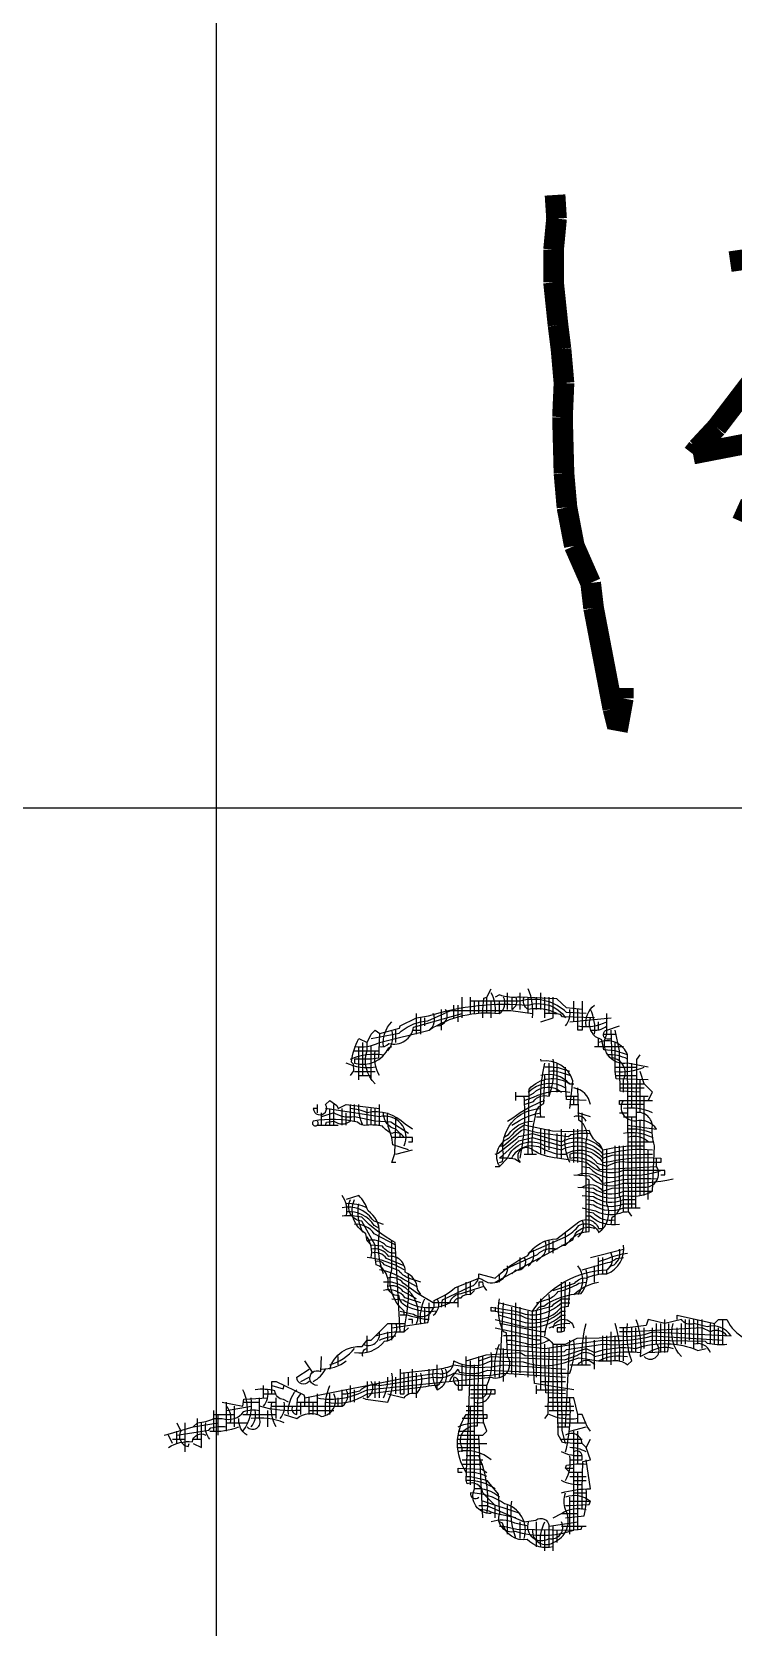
# Model space of a CAD drawing. Extents: x 180850 to 1400258, y 48356 to 327067.
# Drawn here: x 911457 to 912665, y 147074 to 149824 of the extents above; entities that cross this region are included whole.
import ezdxf

# ---------------------------------------------------------------- set-up
doc = ezdxf.new("R2010")
doc.units = 0
doc.header["$LTSCALE"] = 1000
doc.layers.add('PUB_TITLE', color=4, linetype='Continuous')
doc.layers.add('填充', color=251, linetype='Continuous')

# ---------------------------------------------------------------- blocks, each defined once
blk = doc.blocks.new('fasdfdf')
at = {"color": 2, "lineweight": 25, "const_width": 25}
for points in [[(2540898.9, 1891182.5), (2540889.9, 1891153.9)], [(2540889.9, 1891153.9), (2540886.3, 1891118)], [(2540599.5, 1891135.9), (2540601.3, 1891107.3)], [(2540886.3, 1891118), (2540881, 1891080.4)], [(2541406.3, 1891107.5), (2541450.8, 1891117.4)], [(2541450.8, 1891117.4), (2541475.9, 1891114.4)], [(2540601.3, 1891107.3), (2540597.7, 1891069.7)], [(2541001.1, 1891087.6), (2541062, 1891096.5)], [(2541072.8, 1891105.5), (2541062, 1891089.4)], [(2541062, 1891096.5), (2541072.8, 1891105.5)], [(2541374.4, 1891088.2), (2541406.3, 1891107.5)], [(2541475.9, 1891114.4), (2541490.7, 1891110.2)], [(2540861.3, 1891062.5), (2540938.3, 1891078.6)], [(2540881, 1891080.4), (2540881, 1891041)], [(2540938.3, 1891078.6), (2541001.1, 1891087.6)], [(2541062, 1891089.4), (2541006.5, 1891058.9)], [(2540597.7, 1891069.7), (2540597.7, 1891030.2)], [(2540811.1, 1891055.3), (2540861.3, 1891062.5)], [(2541006.5, 1891058.9), (2540967, 1891041)], [(2540881, 1891041), (2540891.7, 1890994.4)], [(2540967, 1891041), (2540945.5, 1891021.3)], [(2541345.6, 1891055.3), (2541354.8, 1891049.9)], [(2540597.7, 1891030.2), (2540603.1, 1890978.3)], [(2540945.5, 1891021.3), (2540925.8, 1890994.4)], [(2541491.2, 1891020.1), (2541478, 1891007)], [(2541478, 1891007), (2541470.1, 1890988.6)], [(2540925.8, 1890994.4), (2540884.6, 1890955)], [(2540891.7, 1890994.4), (2540911.4, 1890955)], [(2541470.1, 1890988.6), (2541467.5, 1890945.6)], [(2540603.1, 1890978.3), (2540606.7, 1890949.6)], [(2540606.7, 1890949.6), (2540610.3, 1890908.4)], [(2540884.6, 1890955), (2540846.9, 1890922.8)], [(2540911.4, 1890955), (2540927.6, 1890937.1)], [(2540927.6, 1890937.1), (2540963.4, 1890947.8)], [(2541103.2, 1890943.3), (2541120.7, 1890874.9)], [(2541467.5, 1890945.6), (2541464, 1890886)], [(2540846.9, 1890922.8), (2540794.9, 1890854.7)], [(2541384, 1890919.6), (2541457.7, 1890939.8)], [(2541457.7, 1890939.8), (2541530.5, 1890939.8)], [(2541530.5, 1890939.8), (2541611.2, 1890939.8)], [(2541611.2, 1890939.8), (2541670, 1890926.6)], [(2541670, 1890926.6), (2541703.4, 1890908.2)], [(2540610.3, 1890908.4), (2540608.5, 1890867.2)], [(2541299.7, 1890902), (2541384, 1890919.6)], [(2541703.4, 1890908.2), (2541732.3, 1890872.2)], [(2541217.2, 1890871.4), (2541299.7, 1890902)], [(2541464, 1890886), (2541478.9, 1890829.9)], [(2540608.5, 1890867.2), (2540610.3, 1890799.2)], [(2540904.3, 1890849.3), (2540934.8, 1890869)], [(2540934.8, 1890869), (2540963.4, 1890881.6)], [(2541120.7, 1890874.9), (2541140.9, 1890803)], [(2541544.7, 1890863.2), (2541564, 1890870.2)], [(2541564, 1890870.2), (2541574.6, 1890871.1)], [(2541574.6, 1890871.1), (2541577.2, 1890843)], [(2541732.3, 1890872.2), (2541717.6, 1890788.7)], [(2540766.2, 1890822.5), (2540904.3, 1890849.3)], [(2540794.9, 1890854.7), (2540771.6, 1890829.6)], [(2541494.7, 1890828.1), (2541519.3, 1890846.5)], [(2541519.3, 1890846.5), (2541544.7, 1890863.2)], [(2540771.6, 1890829.6), (2540766.2, 1890822.5)], [(2541348.2, 1890843), (2541344.7, 1890811.5)], [(2541440.3, 1890795.7), (2541494.7, 1890828.1)], [(2541478.9, 1890829.9), (2541487.7, 1890782.5)], [(2541577.2, 1890843), (2541567.5, 1890815.8)], [(2541641.2, 1890814.1), (2541660.6, 1890834.3)], [(2541344.7, 1890811.5), (2541348.2, 1890778.1)], [(2541567.5, 1890815.8), (2541558.8, 1890787.8)], [(2541593.9, 1890794.8), (2541641.2, 1890814.1)], [(2540610.3, 1890799.2), (2540613.9, 1890758)], [(2540907.9, 1890801), (2540891.8, 1890784.1)], [(2541140.9, 1890803), (2541160.2, 1890767.9)], [(2541364, 1890779.9), (2541406.1, 1890791.3)], [(2541406.1, 1890791.3), (2541440.3, 1890795.7)], [(2541557, 1890781.6), (2541593.9, 1890794.8)], [(2541558.8, 1890787.8), (2541557, 1890781.6)], [(2541717.6, 1890788.7), (2541707.9, 1890764.1)], [(2540874.4, 1890784.1), (2540868.2, 1890772.3)], [(2540880.6, 1890784.7), (2540874.4, 1890784.1)], [(2540891.8, 1890784.1), (2540880.6, 1890784.7)], [(2541160.2, 1890767.9), (2541194.4, 1890729.3)], [(2541348.2, 1890778.1), (2541364, 1890779.9)], [(2541487.7, 1890782.5), (2541493, 1890759.7)], [(2540613.9, 1890758), (2540622.8, 1890711.4)], [(2540819.2, 1890756.8), (2540842.8, 1890746.3)], [(2540869.4, 1890743.8), (2540920.9, 1890751.9)], [(2540920.9, 1890751.9), (2540957.4, 1890759.3)], [(2540957.4, 1890759.3), (2540987.2, 1890766.1)], [(2540987.2, 1890766.1), (2541002.7, 1890755.6)], [(2541002.7, 1890755.6), (2540990.9, 1890726.5)], [(2541493, 1890759.7), (2541493.8, 1890722.9)], [(2541707.9, 1890764.1), (2541698.3, 1890720.3)], [(2540842.8, 1890746.3), (2540869.4, 1890743.8)], [(2540622.8, 1890711.4), (2540642.5, 1890666.6)], [(2540990.9, 1890726.5), (2540948.8, 1890687.8)], [(2541484.2, 1890685.2), (2541441.9, 1890725.5)], [(2541493.8, 1890722.9), (2541486.8, 1890693.1)], [(2541698.3, 1890720.3), (2541686, 1890694.8)], [(2541486.8, 1890693.1), (2541484.2, 1890685.2)], [(2541686, 1890694.8), (2541660.6, 1890658.9)], [(2540935.8, 1890673.5), (2540919, 1890658.7)], [(2540948.8, 1890687.8), (2540935.8, 1890673.5)], [(2540642.5, 1890666.6), (2540646.1, 1890636.2)], [(2540919, 1890658.7), (2540915.3, 1890651.9)], [(2541660.6, 1890658.9), (2541643, 1890626.5)], [(2540646.1, 1890636.2), (2540653.3, 1890598.5)], [(2541550, 1890607.2), (2541533.3, 1890616.8)], [(2541628.1, 1890616.8), (2541582.5, 1890608.9)], [(2541643, 1890626.5), (2541628.1, 1890616.8)], [(2540653.3, 1890598.5), (2540669.4, 1890514.3)], [(2541582.5, 1890608.9), (2541550, 1890607.2)], [(2540682, 1890526.9), (2540682, 1890539.4)], [(2540674.8, 1890487.5), (2540682, 1890526.9)]]:
    blk.add_lwpolyline(points, dxfattribs=at)
blk = doc.blocks.new('afsdff')
at = {"color": 7, "linetype": 'Continuous'}
for points in [[(2540357.2, 1890105.7, 0.145478), (2540387.2, 1890110.7), (2540447.2, 1890125.7, -0.175878), (2540532.2, 1890145.7, 0.377348), (2540537.2, 1890165.7)], [(2540637.2, 1890145.7), (2540613.4, 1890146.9), (2540610.9, 1890149.4, 0.241713), (2540557.2, 1890160.7), (2540497.2, 1890160.7)], [(2540527.2, 1890145.7, 0.162278), (2540522.2, 1890170.7)], [(2540632.2, 1890150.7), (2540613.2, 1890152.7), (2540601.6, 1890163.3), (2540557.2, 1890165.7, -0.117598), (2540532.2, 1890168.2), (2540527.2, 1890165.7)], [(2540547.2, 1890165.7), (2540547.2, 1890150.7, 0.414214), (2540552.2, 1890165.7)], [(2540602.2, 1890145.7, 0.162278), (2540567.2, 1890150.7, -0.375), (2540562.2, 1890165.7)], [(2540572.2, 1890140.7, 0.123106), (2540567.2, 1890175.7)], [(2540352.2, 1890070.7), (2540356.2, 1890076.2), (2540355.9, 1890084.4), (2540353.4, 1890086.9, -0.083455), (2540362.2, 1890115.7), (2540372.2, 1890110.7), (2540377.2, 1890120.7), (2540382.2, 1890125.7), (2540387.7, 1890121.7), (2540411.4, 1890127.9), (2540412.2, 1890130.7), (2540432.2, 1890140.7), (2540446.4, 1890142.9, -0.099113), (2540567.2, 1890155.7, -0.334029), (2540612.2, 1890140.7)], [(2540377.2, 1890115.7), (2540410.9, 1890121.9), (2540413.4, 1890124.4, -0.147895), (2540445.9, 1890136.9), (2540473.4, 1890149.4), (2540545.9, 1890149.4), (2540572.2, 1890145.7)], [(2540387.2, 1890105.7, 0.293702), (2540398.4, 1890109.4, 0.452478), (2540428.4, 1890129.4), (2540487.2, 1890145.7)], [(2540447.2, 1890125.7, 0.377348), (2540452.2, 1890145.7)], [(2540457.2, 1890130.7, 0.57437), (2540467.2, 1890150.7)], [(2540647.2, 1890140.7), (2540608.4, 1890141.9), (2540605.9, 1890144.4, 0.071068), (2540587.2, 1890145.7)], [(2540612.2, 1890130.7, 0.216752), (2540617.2, 1890150.7)], [(2540637.2, 1890130.7, -0.284595), (2540647.2, 1890155.7)], [(2540647.2, 1890120.7, 0.146769), (2540642.2, 1890150.7)], [(2540712.2, 1890080.7), (2540687.2, 1890085.7, -0.637653), (2540662.2, 1890120.7), (2540662.2, 1890145.7)], [(2540392.2, 1890105.7, -0.232812), (2540402.2, 1890135.7)], [(2540397.2, 1890100.7, 0.259426), (2540402.2, 1890125.7)], [(2540627.2, 1890130.7, 0.148998), (2540662.2, 1890135.7)], [(2540687.2, 1890095.7), (2540672.2, 1890100.7), (2540658.4, 1890101.9), (2540656.2, 1890113.7), (2540648.2, 1890117.7, -0.296943), (2540642.2, 1890140.7)], [(2540642.2, 1890125.7, 0.20335), (2540662.2, 1890130.7)], [(2540667.2, 1890115.7, -1.220827), (2540662.2, 1890125.7), (2540677.2, 1890130.7)], [(2540682.2, 1890050.7), (2540682.2, 1890065.7, 0.536775), (2540668.4, 1890091.9), (2540667.2, 1890125.7)], [(2540387.2, 1890120.7), (2540385.9, 1890091.9), (2540377.2, 1890090.7), (2540372.2, 1890090.7), (2540357.2, 1890090.7), (2540357.2, 1890085.7, 0.376719), (2540398.4, 1890104.4), (2540402.2, 1890105.7)], [(2540382.2, 1890060.7, -0.288235), (2540372.2, 1890100.7), (2540372.2, 1890110.7)], [(2540692.2, 1889900.7), (2540688.2, 1889906.2), (2540687.2, 1890095.7, 0.424269), (2540652.2, 1890110.7)], [(2540382.2, 1890080.7, -0.148998), (2540347.2, 1890085.7)], [(2540352.2, 1890090.7, -0.149404), (2540392.2, 1890095.7)], [(2540387.2, 1890070.7, -0.171293), (2540382.2, 1890100.7)], [(2540562.2, 1890035.7), (2540573.4, 1890039.4, -0.320465), (2540592.2, 1890045.7, 0.133918), (2540597.2, 1890090.7)], [(2540582.2, 1890020.7, -0.071068), (2540587.2, 1890085.7)], [(2540617.2, 1890030.7), (2540620.9, 1890064.4, 0.381531), (2540582.9, 1890087.9), (2540582.2, 1890090.7)], [(2540687.2, 1890090.7, 0.125644), (2540662.2, 1890095.7)], [(2540567.2, 1889975.7), (2540568.4, 1890054.4, -0.374104), (2540617.2, 1890060.7), (2540622.2, 1890060.7)], [(2540572.2, 1889975.7, -0.081278), (2540575.9, 1890021.9, -0.310844), (2540585.9, 1890036.9), (2540587.2, 1890070.7)], [(2540617.2, 1890060.7, 0.285009), (2540582.2, 1890070.7)], [(2540617.2, 1890075.7), (2540605.9, 1890079.4, 0.071068), (2540587.2, 1890080.7)], [(2540617.2, 1890070.7), (2540605.9, 1890074.4, 0.113888), (2540592.2, 1890075.7)], [(2540672.2, 1890075.7, 0.123106), (2540707.2, 1890080.7)], [(2540552.2, 1890045.7), (2540567.2, 1890045.7), (2540573.4, 1890049.4, -0.398604), (2540607.2, 1890050.7)], [(2540562.2, 1890040.7), (2540573.4, 1890044.4, -0.168181), (2540617.2, 1890050.7)], [(2540567.2, 1890050.7, -0.356017), (2540612.2, 1890055.7)], [(2540642.2, 1890035.7, 0.321243), (2540622.2, 1890055.7)], [(2540637.2, 1889880.7), (2540637.2, 1889990.7, 0.326326), (2540628.4, 1890016.9), (2540627.2, 1890055.7)], [(2540312.2, 1890030.7), (2540307.2, 1890030.7, 1.282278), (2540322.2, 1890035.7), (2540327.2, 1890040.7), (2540335.9, 1890034.4), (2540337.2, 1890030.7), (2540347.2, 1890035.7), (2540387.2, 1890030.7)], [(2540322.2, 1890010.7), (2540323.4, 1890014.4), (2540332.2, 1890015.7, 0.360128), (2540352.2, 1890015.7), (2540352.2, 1890035.7)], [(2540417.2, 1889985.7, 0.627992), (2540387.2, 1890020.7), (2540322.2, 1890030.7)], [(2540427.2, 1890005.7), (2540418.4, 1890011.9, 0.252266), (2540372.2, 1890025.7, 0.101873), (2540352.2, 1890030.7)], [(2540367.2, 1890010.7, -0.125644), (2540362.2, 1890035.7)], [(2540532.2, 1889965.7), (2540535.9, 1889966.9), (2540537.2, 1889975.7, -0.462295), (2540582.2, 1890030.7)], [(2540542.2, 1890015.7), (2540548.4, 1890019.4, -0.076197), (2540587.2, 1890040.7)], [(2540557.2, 1889970.7, 0.071068), (2540562.2, 1890045.7)], [(2540687.2, 1890010.7), (2540722.2, 1890005.7, 0.322468), (2540697.2, 1890015.7, -0.611936), (2540682.2, 1890040.7)], [(2540717.2, 1890025.7, 0.148998), (2540682.2, 1890030.7)], [(2540417.2, 1889995.7, 0.375), (2540402.2, 1890000.7, -0.123106), (2540390.9, 1890009.4, 0.071068), (2540372.2, 1890010.7, -0.293702), (2540360.9, 1890014.4, 0.089586), (2540307.2, 1890015.7, 2.414214), (2540312.2, 1890015.7)], [(2540422.2, 1890000.7), (2540400.9, 1890014.4), (2540382.2, 1890015.7), (2540357.2, 1890020.7, -0.182402), (2540332.2, 1890025.7), (2540317.2, 1890020.7)], [(2540412.2, 1889995.7), (2540412.2, 1890000.7), (2540407.2, 1890005.7), (2540403.4, 1890006.9, -0.290376), (2540392.2, 1890025.7)], [(2540422.2, 1889980.7), (2540403.4, 1889986.9), (2540402.2, 1889995.7), (2540398.4, 1890006.9, -0.071068), (2540397.2, 1890025.7)], [(2540462.2, 1889790.7), (2540463.4, 1889799.4), (2540497.2, 1889815.7), (2540500.9, 1889816.9, 0.290211), (2540507.2, 1889830.7), (2540527.2, 1889825.7, -0.075161), (2540566.4, 1889852.9, -0.26806), (2540601.6, 1889873), (2540628.2, 1889893.7, -0.488916), (2540652.2, 1889885.7), (2540657.2, 1889885.7), (2540657.2, 1889975.7), (2540657.2, 1889980.7, 0.181335), (2540650.9, 1889989.4, -0.162278), (2540640.9, 1890004.4), (2540616.2, 1890002.7), (2540596.6, 1890003.3), (2540562.2, 1890010.7, 0.082763), (2540543.4, 1889994.4, 0.466162), (2540532.2, 1889960.7)], [(2540537.2, 1889995.7), (2540543.4, 1889999.4, -0.236068), (2540572.2, 1890015.7)], [(2540547.2, 1890010.7), (2540553.4, 1890014.4, -0.104378), (2540582.2, 1890025.7)], [(2540637.2, 1890015.7, 0.375), (2540622.2, 1890020.7)], [(2540637.2, 1889930.7), (2540645.9, 1889929.4, 0.27004), (2540682.2, 1889925.7, 0.162278), (2540717.2, 1889930.7), (2540719.7, 1889985.7, -0.101821), (2540717.2, 1890010.7, 0.431046), (2540697.2, 1890025.7)], [(2540527.2, 1889975.7), (2540530.9, 1889976.9), (2540553.4, 1889994.4), (2540555.9, 1889996.9), (2540572.2, 1890000.7), (2540607.2, 1889990.7, -0.361218), (2540657.2, 1889980.7, -0.071682), (2540707.2, 1889985.7)], [(2540527.2, 1889960.7), (2540532.2, 1889960.7), (2540542.2, 1889970.7, -0.477041), (2540587.2, 1889985.7), (2540607.2, 1889980.7, -0.361218), (2540657.2, 1889970.7), (2540668.4, 1889974.4), (2540707.2, 1889975.7), (2540717.2, 1889975.7)], [(2540532.2, 1889985.7), (2540537.2, 1889985.7), (2540558.4, 1890004.4), (2540562.2, 1890005.7), (2540578.4, 1890001.9), (2540615.9, 1889996.9), (2540618.4, 1889999.4, -0.071068), (2540642.2, 1890000.7)], [(2540727.2, 1889950.7), (2540732.2, 1889950.7), (2540732.2, 1889955.7), (2540687.2, 1889955.7), (2540682.2, 1889955.7, -0.306811), (2540637.2, 1889965.7), (2540602.2, 1889970.7, -0.113508), (2540572.2, 1889980.7, 0.961867), (2540557.2, 1889965.7), (2540550.9, 1889969.4, 0.071068), (2540532.2, 1889970.7), (2540555.9, 1889991.9), (2540572.2, 1889995.7), (2540607.2, 1889985.7, -0.361218), (2540657.2, 1889975.7), (2540665.9, 1889976.9, -0.094883), (2540717.2, 1889980.7)], [(2540617.2, 1889965.7, -0.148998), (2540612.2, 1890000.7)], [(2540717.2, 1889995.7, 0.148998), (2540682.2, 1890000.7)], [(2540717.2, 1890000.7, 0.128288), (2540687.2, 1890005.7)], [(2540712.2, 1889990.7, 0.259426), (2540687.2, 1889995.7)], [(2540547.2, 1889970.7, -0.471496), (2540587.2, 1889980.7), (2540598.4, 1889976.9, 0.113888), (2540612.2, 1889975.7, -0.401867), (2540657.2, 1889965.7), (2540665.9, 1889966.9, -0.071068), (2540727.2, 1889970.7), (2540727.2, 1889965.7), (2540687.2, 1889965.7, 0.182402), (2540662.2, 1889960.7), (2540650.9, 1889964.4, 0.312376), (2540617.2, 1889975.7), (2540617.2, 1889970.7, -0.298588), (2540653.4, 1889956.9), (2540722.2, 1889960.7)], [(2540567.2, 1889855.7), (2540612.2, 1889875.7, 0.09294), (2540628.4, 1889889.4, -0.454667), (2540652.2, 1889880.7, 0.348901), (2540662.2, 1889915.7), (2540662.2, 1889980.7)], [(2540632.2, 1889935.7, -0.410981), (2540657.2, 1889930.7), (2540668.4, 1889934.4), (2540697.2, 1889935.7), (2540707.2, 1889935.7, 0.611936), (2540722.2, 1889960.7), (2540722.2, 1889970.7)], [(2540667.2, 1889890.7), (2540668.4, 1889899.4, 0.400658), (2540677.2, 1889925.7), (2540677.2, 1889985.7)], [(2540622.2, 1889950.7), (2540640.9, 1889949.4, 0.333446), (2540682.2, 1889940.7, 0.067868), (2540742.2, 1889945.7)], [(2540627.2, 1889950.7, -0.378888), (2540657.2, 1889940.7), (2540665.9, 1889941.9, -0.071068), (2540722.2, 1889945.7)], [(2540632.2, 1889960.7), (2540640.9, 1889959.4, 0.333446), (2540682.2, 1889950.7, 0.113888), (2540727.2, 1889955.7)], [(2540607.2, 1889865.7), (2540612.2, 1889865.7), (2540617.2, 1889870.7, -0.232909), (2540640.9, 1889881.9), (2540640.9, 1889944.4), (2540637.2, 1889945.7)], [(2540627.2, 1889935.7), (2540645.9, 1889934.4, 0.27004), (2540682.2, 1889930.7), (2540717.2, 1889930.7)], [(2540347.2, 1889900.7, 0.205258), (2540342.2, 1889925.7)], [(2540392.2, 1889830.7, -0.123106), (2540387.2, 1889880.7, 0.268591), (2540373.4, 1889906.9, 0.115328), (2540362.2, 1889925.7), (2540347.2, 1889920.7)], [(2540372.2, 1889910.7, 0.119092), (2540347.2, 1889915.7)], [(2540457.2, 1889785.7, -0.148998), (2540422.2, 1889790.7, -0.325944), (2540410.9, 1889804.4, -0.409836), (2540397.2, 1889815.7, 0.375151), (2540383.4, 1889841.9, -0.071068), (2540382.2, 1889865.7), (2540365.9, 1889894.4, -0.536775), (2540352.2, 1889920.7)], [(2540407.2, 1889855.7, -0.296243), (2540390.9, 1889864.4), (2540377.2, 1889865.7), (2540372.2, 1889870.7), (2540370.9, 1889879.4, -0.390984), (2540357.2, 1889920.7)], [(2540367.2, 1889880.7, -0.148998), (2540362.2, 1889915.7)], [(2540632.2, 1889925.7), (2540645.9, 1889924.4, 0.27004), (2540682.2, 1889920.7), (2540697.2, 1889920.7)], [(2540637.2, 1889920.7), (2540645.9, 1889919.4, 0.27004), (2540682.2, 1889915.7), (2540697.2, 1889915.7)], [(2540637.2, 1889915.7), (2540645.9, 1889914.4, 0.27004), (2540682.2, 1889910.7), (2540702.2, 1889910.7)], [(2540392.2, 1889890.7), (2540380.9, 1889894.4), (2540378.4, 1889896.9, 0.306493), (2540342.2, 1889910.7)], [(2540412.2, 1889760.7), (2540406.2, 1889868.7, -0.082332), (2540365.9, 1889899.4, 0.071068), (2540342.2, 1889900.7)], [(2540387.2, 1889885.7), (2540380.9, 1889889.4, 0.283382), (2540347.2, 1889905.7)], [(2540627.2, 1889875.7, 0.377348), (2540632.2, 1889895.7)], [(2540632.2, 1889910.7), (2540648.4, 1889906.9, 0.216423), (2540682.2, 1889905.7), (2540687.2, 1889905.7)], [(2540672.2, 1889895.7, -0.270349), (2540645.9, 1889904.4), (2540637.2, 1889905.7)], [(2540677.2, 1889890.7, -0.238607), (2540642.2, 1889900.7), (2540637.2, 1889900.7)], [(2540407.2, 1889865.7), (2540380.9, 1889879.4, 0.26679), (2540357.2, 1889890.7)], [(2540377.2, 1889850.7, 0.205258), (2540372.2, 1889875.7)], [(2540527.2, 1889820.7), (2540620.9, 1889871.9), (2540622.2, 1889875.7, -0.41678), (2540647.2, 1889885.7)], [(2540407.2, 1889860.7), (2540395.9, 1889864.4, 0.275633), (2540372.2, 1889870.7)], [(2540437.2, 1889805.7), (2540433.4, 1889811.9, 0.293368), (2540418.2, 1889832.7, 0.485688), (2540398.4, 1889851.9, 0.303577), (2540377.2, 1889860.7)], [(2540417.2, 1889840.7), (2540395.9, 1889849.4, 0.320465), (2540377.2, 1889855.7)], [(2540417.2, 1889780.7), (2540417.2, 1889785.7), (2540412.2, 1889790.7, -0.266412), (2540402.2, 1889835.7), (2540402.2, 1889870.7)], [(2540537.2, 1889835.7), (2540578.4, 1889854.4, -0.275633), (2540602.2, 1889860.7)], [(2540567.2, 1889840.7, 0.377348), (2540572.2, 1889860.7)], [(2540622.2, 1889690.7), (2540574.7, 1889698.2), (2540572.2, 1889740.7), (2540572.2, 1889785.7, -0.237398), (2540662.2, 1889835.7, 0.377348), (2540667.2, 1889855.7)], [(2540577.2, 1889845.7), (2540582.2, 1889850.7, 0.377348), (2540587.2, 1889870.7)], [(2540597.2, 1889810.7), (2540623.4, 1889819.4, -0.290211), (2540637.2, 1889825.7, -0.125644), (2540662.2, 1889830.7, 0.347802), (2540682.2, 1889865.7)], [(2540652.2, 1889845.7), (2540663.4, 1889849.4, -0.083886), (2540687.2, 1889855.7)], [(2540662.2, 1889830.7), (2540662.2, 1889835.7), (2540667.2, 1889840.7), (2540670.9, 1889841.9, 0.320465), (2540677.2, 1889860.7)], [(2540417.2, 1889835.7, 0.100387), (2540372.2, 1889850.7)], [(2540437.2, 1889820.7), (2540422.2, 1889825.7, -0.123106), (2540410.9, 1889834.4), (2540393.4, 1889841.9, 0.312376), (2540382.2, 1889845.7)], [(2540432.2, 1889815.7), (2540415.9, 1889824.4, 0.104378), (2540387.2, 1889835.7)], [(2540412.2, 1889785.7), (2540428.4, 1889781.9, 0.685369), (2540453.2, 1889798.7, 0.087288), (2540478.2, 1889813.7), (2540507.2, 1889825.7), (2540510.9, 1889824.4, 0.67346), (2540542.2, 1889840.7)], [(2540547.2, 1889830.7), (2540552.2, 1889835.7, 0.704996), (2540562.2, 1889850.7)], [(2540577.2, 1889705.7), (2540577.2, 1889785.7, -0.369924), (2540585.9, 1889791.9, -0.146477), (2540630.9, 1889806.9, 0.245819), (2540637.2, 1889835.7)], [(2540627.2, 1889805.7, 0.325564), (2540627.2, 1889840.7)], [(2540632.2, 1889835.7), (2540663.4, 1889844.4, 0.133918), (2540673.4, 1889849.4), (2540682.2, 1889850.7)], [(2540432.2, 1889770.7, 0.550439), (2540392.2, 1889820.7)], [(2540482.2, 1889795.7), (2540452.2, 1889795.7), (2540433.4, 1889806.9), (2540415.9, 1889819.4, 0.320465), (2540397.2, 1889825.7)], [(2540432.2, 1889800.7), (2540415.9, 1889809.4, 0.320465), (2540397.2, 1889815.7)], [(2540402.2, 1889800.7), (2540415.9, 1889799.4, 0.264581), (2540472.2, 1889795.7, -0.325944), (2540485.9, 1889806.9), (2540512.2, 1889815.7)], [(2540417.2, 1889760.7), (2540418.2, 1889770.2, 0.065294), (2540422.2, 1889830.7)], [(2540527.2, 1889785.7), (2540557.2, 1889780.7, 0.371438), (2540607.2, 1889790.7), (2540615.9, 1889791.9), (2540617.2, 1889810.7), (2540617.2, 1889820.7)], [(2540577.2, 1889795.7), (2540592.2, 1889800.7, 0.123106), (2540603.4, 1889809.4, 0.084026), (2540628.4, 1889819.4), (2540637.2, 1889820.7)], [(2540622.2, 1889805.7, -0.154661), (2540652.2, 1889820.7)], [(2540312.2, 1889680.7, 0.174071), (2540372.2, 1889690.7), (2540522.2, 1889705.7, 0.716283), (2540542.2, 1889730.7), (2540542.2, 1889735.7), (2540540.9, 1889759.4), (2540537.2, 1889760.7, -0.162278), (2540532.2, 1889800.7)], [(2540437.2, 1889795.7), (2540418.4, 1889801.9, 0.291201), (2540392.2, 1889810.7)], [(2540437.2, 1889770.7, -0.146769), (2540442.2, 1889800.7)], [(2540452.2, 1889780.7, 0.377348), (2540457.2, 1889800.7)], [(2540477.2, 1889795.7, -0.369924), (2540485.9, 1889801.9, -0.312376), (2540497.2, 1889805.7), (2540502.2, 1889810.7)], [(2540587.2, 1889755.7), (2540588.4, 1889764.4, 0.113888), (2540592.2, 1889805.7)], [(2540402.2, 1889765.7), (2540445.9, 1889771.9, 0.071068), (2540447.2, 1889795.7)], [(2540447.2, 1889775.7), (2540442.2, 1889775.7), (2540425.9, 1889779.4, 0.113888), (2540412.2, 1889780.7)], [(2540527.2, 1889790.7), (2540527.2, 1889785.7), (2540522.2, 1889785.7), (2540522.2, 1889790.7), (2540552.2, 1889785.7), (2540563.4, 1889781.9, 0.234616), (2540607.2, 1889795.7), (2540617.2, 1889795.7)], [(2540527.2, 1889775.7), (2540563.4, 1889766.9, 0.234616), (2540607.2, 1889780.7), (2540612.2, 1889780.7)], [(2540532.2, 1889780.7), (2540563.4, 1889771.9, 0.234616), (2540607.2, 1889785.7), (2540612.2, 1889785.7)], [(2540747.2, 1889775.7), (2540747.2, 1889780.7), (2540792.2, 1889770.7), (2540797.2, 1889775.7), (2540807.2, 1889775.7, 0.36115), (2540860.9, 1889749.4), (2540872.2, 1889745.7), (2540872.2, 1889750.7), (2540860.9, 1889754.4, 0.071068), (2540842.2, 1889755.7)], [(2540257.2, 1889695.7), (2540257.2, 1889700.7), (2540262.2, 1889700.7), (2540295.9, 1889684.4), (2540297.2, 1889680.7), (2540422.2, 1889705.7), (2540457.2, 1889710.7, 0.525098), (2540477.2, 1889725.7), (2540483.2, 1889722.7, 0.222972), (2540522.2, 1889725.7), (2540560.9, 1889724.4, 0.190082), (2540617.2, 1889725.7), (2540628.4, 1889729.4), (2540652.2, 1889725.7), (2540667.2, 1889725.7, -0.216752), (2540687.2, 1889720.7), (2540692.2, 1889725.7, -0.123106), (2540687.2, 1889770.7)], [(2540327.2, 1889715.7, -0.37133), (2540366.4, 1889742.9), (2540372.2, 1889750.7), (2540377.2, 1889750.7), (2540392.2, 1889765.7), (2540397.2, 1889770.7), (2540417.2, 1889770.7)], [(2540357.2, 1889735.7, 0.280431), (2540393.4, 1889749.4, 0.522302), (2540407.2, 1889770.7)], [(2540367.2, 1889745.7, 0.630432), (2540387.2, 1889760.7)], [(2540382.2, 1889755.7), (2540393.2, 1889758.7, -0.071068), (2540417.2, 1889760.7), (2540422.2, 1889765.7)], [(2540527.2, 1889765.7), (2540572.2, 1889755.7, -0.305548), (2540597.2, 1889745.7), (2540612.2, 1889745.7), (2540626.4, 1889752.9), (2540652.9, 1889753.4), (2540677.2, 1889755.7, 0.123106), (2540717.2, 1889760.7), (2540812.2, 1889755.7, 0.32589), (2540783.4, 1889766.9), (2540767.2, 1889770.7, -0.375), (2540752.2, 1889775.7), (2540732.2, 1889770.7), (2540712.2, 1889775.7), (2540709.7, 1889768.2), (2540687.2, 1889765.7), (2540677.2, 1889765.7)], [(2540592.2, 1889765.7), (2540603.4, 1889769.4, -0.113888), (2540617.2, 1889770.7)], [(2540597.2, 1889765.7, -0.807663), (2540622.2, 1889765.7)], [(2540632.2, 1889720.7, -0.082763), (2540637.2, 1889770.7)], [(2540677.2, 1889725.7, 0.09902), (2540672.2, 1889770.7)], [(2540807.2, 1889755.7, 0.377348), (2540787.2, 1889760.7), (2540777.2, 1889765.7), (2540692.2, 1889760.7), (2540677.2, 1889760.7)], [(2540697.2, 1889775.7, -0.123106), (2540702.2, 1889730.7), (2540712.2, 1889735.7, -0.223304), (2540742.2, 1889740.7)], [(2540707.2, 1889730.7, 1), (2540722.2, 1889745.7), (2540722.2, 1889770.7)], [(2540752.2, 1889730.7, -0.261951), (2540742.2, 1889770.7)], [(2540327.2, 1889720.7, 0.145032), (2540357.2, 1889740.7)], [(2540367.2, 1889730.7, -0.468375), (2540372.2, 1889740.7)], [(2540387.2, 1889750.7, -0.101873), (2540407.2, 1889755.7)], [(2540472.2, 1889700.7), (2540473.4, 1889704.4), (2540482.2, 1889715.7), (2540483.4, 1889711.9, 0.071068), (2540507.2, 1889710.7), (2540518.4, 1889714.4), (2540602.2, 1889710.7), (2540617.2, 1889710.7, 0.123106), (2540622.2, 1889750.7)], [(2540492.2, 1889725.7), (2540516.4, 1889732.9), (2540557.2, 1889735.7), (2540563.4, 1889731.9), (2540602.2, 1889730.7), (2540610.9, 1889731.9), (2540637.2, 1889740.7), (2540647.2, 1889735.7, -0.115797), (2540697.2, 1889740.7, -0.183214), (2540772.2, 1889738.2), (2540782.2, 1889740.7)], [(2540527.2, 1889705.7, -0.123106), (2540532.2, 1889745.7)], [(2540527.2, 1889740.7), (2540587.2, 1889735.7), (2540610.9, 1889736.9), (2540613.4, 1889739.4), (2540657.2, 1889745.7, 0.082763), (2540717.2, 1889750.7), (2540780.9, 1889749.4), (2540783.4, 1889746.9, 0.071068), (2540807.2, 1889745.7)], [(2540582.2, 1889750.7), (2540577.2, 1889750.7), (2540560.9, 1889754.4, 0.071068), (2540537.2, 1889755.7)], [(2540542.2, 1889745.7), (2540587.2, 1889740.7), (2540622.2, 1889745.7), (2540657.2, 1889750.7, 0.082763), (2540717.2, 1889755.7), (2540802.2, 1889750.7)], [(2540542.2, 1889750.7), (2540547.2, 1889750.7), (2540563.4, 1889746.9), (2540567.2, 1889745.7, 0.162278), (2540592.2, 1889750.7)], [(2540787.2, 1889735.7, 0.401942), (2540767.2, 1889745.7)], [(2540312.2, 1889695.7, -1.283541), (2540316.2, 1889712.7), (2540317.2, 1889730.7)], [(2540317.2, 1889715.7, 0.172488), (2540347.2, 1889725.7)], [(2540412.2, 1889710.7), (2540457.2, 1889715.7, 0.086485), (2540477.2, 1889720.7, 0.100387), (2540537.2, 1889720.7), (2540612.2, 1889715.7)], [(2540487.2, 1889615.7), (2540487.2, 1889620.7, -0.618717), (2540505.9, 1889646.9), (2540507.2, 1889730.7)], [(2540527.2, 1889535.7), (2540527.2, 1889550.7), (2540517.2, 1889560.7), (2540512.2, 1889565.7, 0.495274), (2540493.4, 1889576.9), (2540492.2, 1889580.7), (2540497.2, 1889720.7), (2540497.2, 1889725.7)], [(2540497.2, 1889680.7), (2540512.2, 1889680.7), (2540517.2, 1889685.7), (2540517.2, 1889695.7, 0.149404), (2540522.2, 1889735.7)], [(2540522.2, 1889540.7, -0.559413), (2540502.2, 1889570.7), (2540502.2, 1889720.7)], [(2540507.2, 1889725.7), (2540522.2, 1889730.7), (2540610.9, 1889726.9), (2540625.9, 1889731.9, -0.430291), (2540647.2, 1889730.7, -0.09902), (2540702.2, 1889735.7)], [(2540627.2, 1889720.7, -0.560835), (2540647.2, 1889720.7)], [(2540652.2, 1889725.7, -0.162278), (2540687.2, 1889730.7)], [(2540302.2, 1889700.7, -0.720759), (2540287.2, 1889705.7), (2540302.2, 1889715.7)], [(2540307.2, 1889700.7, 0.149959), (2540322.2, 1889715.7)], [(2540322.2, 1889675.7, 0.199787), (2540372.2, 1889685.7), (2540443.4, 1889694.4, -0.113888), (2540457.2, 1889695.7, 0.377348), (2540462.2, 1889715.7)], [(2540342.2, 1889685.7), (2540347.2, 1889685.7), (2540363.4, 1889689.4, -0.275633), (2540387.2, 1889695.7), (2540452.2, 1889705.7, 0.182402), (2540477.2, 1889710.7, 0.100387), (2540537.2, 1889710.7), (2540612.2, 1889705.7)], [(2540367.2, 1889680.7), (2540370.9, 1889679.4), (2540397.2, 1889675.7, 0.162278), (2540402.2, 1889710.7)], [(2540372.2, 1889700.7), (2540372.2, 1889680.7, 0.414214), (2540377.2, 1889700.7)], [(2540392.2, 1889680.7, 0.125644), (2540397.2, 1889705.7)], [(2540397.2, 1889685.7), (2540417.2, 1889680.7, -0.375), (2540432.2, 1889685.7, 0.259426), (2540437.2, 1889710.7)], [(2540452.2, 1889715.7, 0.205258), (2540457.2, 1889690.7, 0.41678), (2540467.2, 1889715.7)], [(2540482.2, 1889695.7, 0.535184), (2540477.2, 1889705.7, 0.468375), (2540482.2, 1889695.7)], [(2540227.2, 1889660.7, 0.146769), (2540222.2, 1889690.7)], [(2540222.2, 1889640.7, 0.200933), (2540232.2, 1889680.7)], [(2540227.2, 1889645.7, 0.857984), (2540242.2, 1889655.7), (2540242.2, 1889680.7)], [(2540277.2, 1889675.7), (2540271.2, 1889678.7, -0.369924), (2540260.9, 1889689.4, 0.087559), (2540237.2, 1889690.7)], [(2540247.2, 1889670.7, 0.216752), (2540252.2, 1889690.7)], [(2540257.2, 1889670.7), (2540342.2, 1889670.7, 0.377348), (2540347.2, 1889690.7)], [(2540272.2, 1889660.7), (2540287.2, 1889655.7, -0.330056), (2540317.2, 1889658.2, 0.514968), (2540332.2, 1889685.7)], [(2540277.2, 1889660.7, -0.202435), (2540287.2, 1889690.7)], [(2540282.2, 1889670.7, 0.535184), (2540287.2, 1889660.7), (2540287.2, 1889665.7), (2540288.2, 1889680.2), (2540292.2, 1889685.7)], [(2540322.2, 1889660.7, -0.123106), (2540327.2, 1889695.7)], [(2540502.2, 1889675.7, 0.525098), (2540522.2, 1889690.7)], [(2540612.2, 1889615.7, 0.082763), (2540617.2, 1889680.7)], [(2540127.2, 1889635.7), (2540131.7, 1889636.7), (2540162.2, 1889645.7), (2540167.2, 1889650.7, 0.086485), (2540187.2, 1889655.7), (2540197.2, 1889655.7, 0.324049), (2540223.4, 1889664.4, -0.113888), (2540242.2, 1889665.7)], [(2540207.2, 1889650.7, 0.236068), (2540202.2, 1889670.7)], [(2540232.2, 1889645.7, 0.216752), (2540237.2, 1889665.7)], [(2540292.2, 1889665.7, -0.09294), (2540242.2, 1889670.7)], [(2540262.2, 1889645.7, -0.171293), (2540257.2, 1889675.7)], [(2540267.2, 1889655.7, 0.216752), (2540272.2, 1889675.7)], [(2540142.2, 1889650.7), (2540147.2, 1889640.7, 0.525429), (2540155.9, 1889621.9), (2540157.2, 1889625.7)], [(2540142.2, 1889635.7), (2540180.9, 1889641.9), (2540183.4, 1889644.4, -0.113888), (2540202.2, 1889645.7)], [(2540182.2, 1889630.7, -0.216752), (2540177.2, 1889650.7)], [(2540182.2, 1889640.7, 0.11401), (2540217.2, 1889645.7)], [(2540227.2, 1889635.7, -0.279378), (2540217.2, 1889655.7)], [(2540272.2, 1889650.7, 0.123106), (2540232.2, 1889655.7)], [(2540517.2, 1889585.7, 0.125644), (2540492.2, 1889590.7, -0.304282), (2540492.2, 1889660.7), (2540517.2, 1889660.7), (2540517.2, 1889655.7), (2540487.2, 1889655.7)], [(2540482.2, 1889645.7, -0.128288), (2540512.2, 1889650.7)], [(2540627.2, 1889655.7, -0.146769), (2540592.2, 1889660.7)], [(2540132.2, 1889620.7, -0.168756), (2540161.2, 1889627.7, -0.544587), (2540177.2, 1889635.7)], [(2540492.2, 1889585.7), (2540497.2, 1889585.7), (2540513.4, 1889581.9), (2540517.2, 1889580.7), (2540530.9, 1889564.4), (2540532.2, 1889540.7, 0.617326), (2540550.9, 1889519.4, 0.15433), (2540622.2, 1889520.7), (2540622.2, 1889640.7)], [(2540637.2, 1889620.7), (2540632.2, 1889625.7, 0.57437), (2540612.2, 1889635.7)], [(2540522.2, 1889605.7, 0.242311), (2540482.2, 1889615.7)], [(2540517.2, 1889540.7, 0.138079), (2540507.2, 1889610.7), (2540492.2, 1889610.7)], [(2540617.2, 1889605.7), (2540632.2, 1889605.7), (2540632.2, 1889610.7, -0.151606), (2540607.2, 1889615.7)], [(2540607.2, 1889565.7, -0.081424), (2540642.2, 1889570.7), (2540637.2, 1889605.7)], [(2540612.2, 1889580.7, 0.171293), (2540617.2, 1889610.7)], [(2540637.2, 1889615.7, 0.101873), (2540617.2, 1889620.7)], [(2540632.2, 1889610.7, 0.535184), (2540622.2, 1889615.7)], [(2540632.2, 1889590.7), (2540617.2, 1889590.7), (2540612.2, 1889595.7), (2540613.4, 1889599.4, -0.071068), (2540637.2, 1889600.7)], [(2540527.2, 1889570.7, 0.165075), (2540492.2, 1889580.7)], [(2540562.2, 1889510.7, 0.43024), (2540538.2, 1889552.7, 0.152864), (2540497.2, 1889565.7, 0.720759), (2540507.2, 1889560.7)], [(2540532.2, 1889560.7, 0.207527), (2540502.2, 1889570.7)], [(2540572.2, 1889520.7, 0.611936), (2540597.2, 1889505.7, 0.45154), (2540612.2, 1889545.7, -0.166667), (2540612.2, 1889565.7)], [(2540632.2, 1889575.7, -0.142807), (2540607.2, 1889580.7)], [(2540612.2, 1889535.7), (2540634.7, 1889538.2, 0.078461), (2540637.2, 1889570.7)], [(2540507.2, 1889550.7), (2540517.2, 1889550.7), (2540562.2, 1889530.7), (2540576.4, 1889532.9, -0.609096), (2540592.2, 1889525.7), (2540627.2, 1889530.7)], [(2540552.2, 1889535.7), (2540527.2, 1889540.7, 0.101873), (2540507.2, 1889545.7)], [(2540552.2, 1889510.7, -0.125175), (2540547.2, 1889555.7)], [(2540597.2, 1889535.7), (2540607.2, 1889540.7, -0.223304), (2540637.2, 1889545.7)], [(2540612.2, 1889550.7), (2540617.2, 1889550.7), (2540640.9, 1889551.9), (2540642.2, 1889555.7, 0.259868), (2540612.2, 1889560.7)], [(2540567.2, 1889525.7), (2540550.9, 1889529.4, 0.191267), (2540522.2, 1889530.7)], [(2540597.2, 1889500.7, -0.274739), (2540565.9, 1889509.4, -0.402521), (2540535.9, 1889529.4), (2540532.2, 1889530.7)], [(2540567.2, 1889530.7, 0.716283), (2540592.2, 1889510.7, 0.651485), (2540607.2, 1889530.7)], [(2540582.2, 1889500.7, -0.146769), (2540587.2, 1889530.7)]]:
    blk.add_lwpolyline(points, format="xyb", dxfattribs=at)
for points in [[(2540487.2, 1890140.7), (2540487.2, 1890165.7)], [(2540497.2, 1890145.7), (2540497.2, 1890165.7)], [(2540512.2, 1890140.7), (2540512.2, 1890150.7), (2540513.4, 1890164.4), (2540517.2, 1890165.7), (2540522.2, 1890175.7)], [(2540517.2, 1890145.7), (2540517.2, 1890165.7)], [(2540542.2, 1890150.7), (2540542.2, 1890170.7)], [(2540557.2, 1890150.7), (2540557.2, 1890170.7)], [(2540567.2, 1890145.7), (2540567.2, 1890165.7)], [(2540577.2, 1890150.7), (2540577.2, 1890165.7)], [(2540582.2, 1890150.7), (2540582.2, 1890170.7)], [(2540582.2, 1890135.7), (2540597.2, 1890140.7), (2540597.2, 1890150.7), (2540597.2, 1890165.7)], [(2540587.2, 1890140.7), (2540587.2, 1890165.7)], [(2540592.2, 1890145.7), (2540592.2, 1890165.7)], [(2540432.2, 1890120.7), (2540432.2, 1890145.7)], [(2540462.2, 1890125.7), (2540462.2, 1890150.7)], [(2540477.2, 1890140.7), (2540477.2, 1890155.7)], [(2540482.2, 1890135.7), (2540482.2, 1890155.7)], [(2540502.2, 1890145.7), (2540502.2, 1890160.7)], [(2540507.2, 1890145.7), (2540507.2, 1890160.7)], [(2540522.2, 1890140.7), (2540522.2, 1890160.7)], [(2540532.2, 1890145.7), (2540532.2, 1890160.7)], [(2540622.2, 1890135.7), (2540622.2, 1890160.7)], [(2540632.2, 1890160.7), (2540632.2, 1890130.7), (2540632.2, 1890125.7), (2540627.2, 1890125.7), (2540627.2, 1890145.7), (2540627.2, 1890150.7)], [(2540407.2, 1890110.7), (2540407.2, 1890125.7)], [(2540427.2, 1890125.7), (2540437.2, 1890125.7)], [(2540437.2, 1890120.7), (2540437.2, 1890140.7)], [(2540442.2, 1890130.7), (2540442.2, 1890140.7)], [(2540617.2, 1890135.7), (2540667.2, 1890140.7)], [(2540652.2, 1890125.7), (2540652.2, 1890135.7)], [(2540702.2, 1890050.7), (2540678.4, 1890051.9), (2540677.2, 1890100.7), (2540672.2, 1890125.7)], [(2540362.2, 1890065.7), (2540362.2, 1890105.7)], [(2540367.2, 1890070.7), (2540367.2, 1890110.7)], [(2540377.2, 1890065.7), (2540377.2, 1890105.7)], [(2540647.2, 1890105.7), (2540682.2, 1890105.7)], [(2540652.2, 1890105.7), (2540652.2, 1890115.7)], [(2540657.2, 1890120.7), (2540672.2, 1890120.7)], [(2540712.2, 1890065.7), (2540673.4, 1890066.9), (2540672.2, 1890075.7), (2540672.2, 1890110.7)], [(2540357.2, 1890100.7), (2540387.2, 1890100.7)], [(2540592.2, 1890045.7), (2540592.2, 1890085.7)], [(2540602.2, 1890050.7), (2540602.2, 1890085.7)], [(2540692.2, 1890030.7), (2540692.2, 1890085.7)], [(2540697.2, 1889910.7), (2540697.2, 1889915.7), (2540698.2, 1890090.2), (2540702.2, 1890095.7)], [(2540357.2, 1890075.7), (2540382.2, 1890075.7)], [(2540362.2, 1890070.7), (2540377.2, 1890070.7)], [(2540637.2, 1890040.7), (2540613.4, 1890041.9), (2540612.2, 1890060.7), (2540612.2, 1890080.7)], [(2540672.2, 1890080.7), (2540697.2, 1890080.7)], [(2540672.2, 1890070.7), (2540697.2, 1890070.7)], [(2540712.2, 1890040.7), (2540717.2, 1890050.7), (2540707.2, 1890060.7), (2540702.2, 1890075.7)], [(2540552.2, 1890040.7), (2540552.2, 1890050.7)], [(2540677.2, 1890060.7), (2540707.2, 1890060.7)], [(2540677.2, 1890055.7), (2540707.2, 1890055.7)], [(2540702.2, 1890025.7), (2540702.2, 1890065.7)], [(2540312.2, 1890025.7), (2540312.2, 1890035.7)], [(2540327.2, 1890010.7), (2540327.2, 1890030.7)], [(2540332.2, 1890010.7), (2540332.2, 1890035.7)], [(2540342.2, 1890010.7), (2540342.2, 1890030.7)], [(2540357.2, 1890015.7), (2540357.2, 1890035.7)], [(2540372.2, 1890010.7), (2540372.2, 1890030.7)], [(2540377.2, 1890010.7), (2540377.2, 1890030.7)], [(2540382.2, 1890010.7), (2540382.2, 1890030.7)], [(2540387.2, 1890010.7), (2540387.2, 1890035.7)], [(2540612.2, 1890045.7), (2540627.2, 1890045.7)], [(2540617.2, 1890035.7), (2540627.2, 1890035.7)], [(2540622.2, 1890035.7), (2540622.2, 1890045.7)], [(2540707.2, 1890035.7), (2540677.2, 1890035.7), (2540677.2, 1890040.7), (2540717.2, 1890040.7)], [(2540687.2, 1890045.7), (2540712.2, 1890045.7)], [(2540707.2, 1889925.7), (2540707.2, 1890045.7)], [(2540312.2, 1890010.7), (2540337.2, 1890010.7)], [(2540317.2, 1890010.7), (2540317.2, 1890025.7)], [(2540347.2, 1890010.7), (2540347.2, 1890025.7)], [(2540407.2, 1889965.7), (2540402.2, 1889965.7), (2540405.7, 1889976.2), (2540407.2, 1890010.7), (2540407.2, 1890020.7)], [(2540577.2, 1890020.7), (2540587.2, 1890020.7)], [(2540642.2, 1890020.7), (2540627.2, 1890025.7)], [(2540632.2, 1889950.7), (2540632.2, 1890025.7)], [(2540677.2, 1890025.7), (2540687.2, 1890025.7)], [(2540682.2, 1890020.7), (2540697.2, 1890020.7)], [(2540692.2, 1889910.7), (2540692.2, 1890020.7)], [(2540702.2, 1889925.7), (2540702.2, 1890015.7)], [(2540422.2, 1889990.7), (2540427.2, 1889990.7), (2540427.2, 1889995.7), (2540407.2, 1889995.7), (2540402.2, 1889995.7)], [(2540582.2, 1889975.7), (2540582.2, 1890005.7)], [(2540587.2, 1889975.7), (2540587.2, 1890005.7)], [(2540592.2, 1889980.7), (2540592.2, 1890005.7)], [(2540602.2, 1889970.7), (2540602.2, 1890000.7)], [(2540607.2, 1889970.7), (2540607.2, 1890005.7)], [(2540622.2, 1889965.7), (2540622.2, 1890005.7)], [(2540627.2, 1889965.7), (2540627.2, 1890005.7)], [(2540687.2, 1889990.7), (2540717.2, 1889990.7)], [(2540407.2, 1889975.7), (2540427.2, 1889980.7)], [(2540562.2, 1889975.7), (2540577.2, 1889975.7)], [(2540672.2, 1889890.7), (2540672.2, 1889985.7)], [(2540682.2, 1889905.7), (2540682.2, 1889985.7)], [(2540712.2, 1889920.7), (2540712.2, 1889980.7)], [(2540612.2, 1889865.7), (2540612.2, 1889880.7)], [(2540592.2, 1889855.7), (2540592.2, 1889870.7)], [(2540597.2, 1889855.7), (2540597.2, 1889870.7)], [(2540642.2, 1889850.7), (2540682.2, 1889860.7)], [(2540557.2, 1889835.7), (2540557.2, 1889850.7)], [(2540647.2, 1889820.7), (2540647.2, 1889840.7)], [(2540652.2, 1889830.7), (2540652.2, 1889850.7)], [(2540657.2, 1889830.7), (2540657.2, 1889850.7)], [(2540482.2, 1889790.7), (2540482.2, 1889815.7)], [(2540492.2, 1889805.7), (2540492.2, 1889820.7)], [(2540497.2, 1889805.7), (2540497.2, 1889820.7)], [(2540517.2, 1889810.7), (2540513.2, 1889816.2), (2540512.2, 1889820.7), (2540507.2, 1889820.7), (2540507.2, 1889815.7)], [(2540532.2, 1889820.7), (2540532.2, 1889830.7)], [(2540612.2, 1889765.7), (2540607.2, 1889765.7), (2540602.2, 1889765.7), (2540602.2, 1889760.7), (2540607.2, 1889760.7), (2540607.2, 1889800.7), (2540607.2, 1889820.7)], [(2540607.2, 1889760.7), (2540610.9, 1889761.9), (2540612.2, 1889820.7)], [(2540467.2, 1889790.7), (2540467.2, 1889805.7)], [(2540532.2, 1889795.7), (2540572.2, 1889785.7), (2540595.9, 1889791.9), (2540598.4, 1889794.4), (2540607.2, 1889800.7), (2540617.2, 1889800.7)], [(2540582.2, 1889690.7), (2540582.2, 1889800.7)], [(2540442.2, 1889770.7), (2540442.2, 1889790.7)], [(2540532.2, 1889705.7), (2540537.2, 1889795.7)], [(2540547.2, 1889710.7), (2540547.2, 1889790.7)], [(2540552.2, 1889705.7), (2540552.2, 1889795.7)], [(2540557.2, 1889710.7), (2540557.2, 1889790.7)], [(2540567.2, 1889705.7), (2540567.2, 1889785.7)], [(2540397.2, 1889750.7), (2540397.2, 1889760.7)], [(2540402.2, 1889750.7), (2540402.2, 1889770.7)], [(2540427.2, 1889770.7), (2540427.2, 1889775.7), (2540422.2, 1889775.7)], [(2540587.2, 1889760.7), (2540582.2, 1889760.7), (2540532.2, 1889770.7)], [(2540667.2, 1889720.7), (2540667.2, 1889760.7)], [(2540682.2, 1889725.7), (2540682.2, 1889765.7)], [(2540692.2, 1889735.7), (2540692.2, 1889765.7)], [(2540697.2, 1889735.7), (2540697.2, 1889765.7)], [(2540707.2, 1889740.7), (2540707.2, 1889765.7)], [(2540712.2, 1889735.7), (2540735.9, 1889736.9), (2540737.2, 1889745.7), (2540737.2, 1889770.7)], [(2540717.2, 1889735.7), (2540717.2, 1889765.7)], [(2540727.2, 1889735.7), (2540727.2, 1889770.7)], [(2540732.2, 1889735.7), (2540732.2, 1889775.7)], [(2540747.2, 1889745.7), (2540747.2, 1889765.7)], [(2540752.2, 1889745.7), (2540752.2, 1889770.7)], [(2540757.2, 1889745.7), (2540757.2, 1889775.7)], [(2540762.2, 1889750.7), (2540762.2, 1889775.7)], [(2540767.2, 1889740.7), (2540767.2, 1889775.7)], [(2540772.2, 1889745.7), (2540772.2, 1889775.7)], [(2540777.2, 1889740.7), (2540777.2, 1889775.7)], [(2540787.2, 1889745.7), (2540787.2, 1889770.7)], [(2540792.2, 1889745.7), (2540792.2, 1889770.7)], [(2540797.2, 1889745.7), (2540797.2, 1889765.7)], [(2540802.2, 1889745.7), (2540802.2, 1889775.7)], [(2540372.2, 1889735.7), (2540372.2, 1889755.7)], [(2540537.2, 1889700.7), (2540537.2, 1889740.7)], [(2540612.2, 1889685.7), (2540588.4, 1889686.9), (2540587.2, 1889725.7), (2540587.2, 1889745.7)], [(2540587.2, 1889655.7), (2540591.2, 1889661.2), (2540592.2, 1889740.7)], [(2540597.2, 1889665.7), (2540597.2, 1889745.7)], [(2540632.2, 1889625.7), (2540622.2, 1889625.7), (2540608.4, 1889626.9), (2540603.2, 1889636.2), (2540602.2, 1889715.7), (2540602.2, 1889745.7)], [(2540612.2, 1889625.7), (2540608.2, 1889641.2), (2540607.2, 1889730.7), (2540607.2, 1889745.7)], [(2540612.2, 1889645.7), (2540617.2, 1889750.7)], [(2540637.2, 1889720.7), (2540637.2, 1889755.7)], [(2540647.2, 1889715.7), (2540647.2, 1889750.7)], [(2540657.2, 1889725.7), (2540657.2, 1889755.7)], [(2540662.2, 1889725.7), (2540662.2, 1889755.7)], [(2540672.2, 1889725.7), (2540672.2, 1889755.7)], [(2540307.2, 1889710.7), (2540297.2, 1889725.7)], [(2540337.2, 1889720.7), (2540337.2, 1889730.7)], [(2540457.2, 1889690.7), (2540457.2, 1889720.7)], [(2540482.2, 1889635.7), (2540492.2, 1889635.7), (2540512.2, 1889635.7), (2540517.2, 1889640.7), (2540513.2, 1889651.2), (2540512.2, 1889690.7), (2540512.2, 1889730.7)], [(2540517.2, 1889695.7), (2540482.2, 1889695.7), (2540482.2, 1889690.7), (2540487.2, 1889690.7), (2540487.2, 1889720.7)], [(2540492.2, 1889695.7), (2540492.2, 1889730.7)], [(2540617.2, 1889720.7), (2540642.2, 1889720.7)], [(2540277.2, 1889695.7), (2540277.2, 1889705.7)], [(2540292.2, 1889700.7), (2540302.2, 1889705.7)], [(2540382.2, 1889680.7), (2540382.2, 1889700.7)], [(2540387.2, 1889680.7), (2540387.2, 1889700.7)], [(2540407.2, 1889685.7), (2540407.2, 1889705.7)], [(2540412.2, 1889715.7), (2540412.2, 1889690.7), (2540412.2, 1889685.7), (2540417.2, 1889685.7), (2540417.2, 1889705.7), (2540417.2, 1889710.7)], [(2540422.2, 1889685.7), (2540422.2, 1889710.7)], [(2540427.2, 1889685.7), (2540427.2, 1889715.7)], [(2540432.2, 1889680.7), (2540432.2, 1889710.7)], [(2540447.2, 1889695.7), (2540447.2, 1889715.7)], [(2540582.2, 1889700.7), (2540612.2, 1889700.7)], [(2540197.2, 1889675.7), (2540222.2, 1889670.7), (2540223.4, 1889679.4), (2540252.2, 1889680.7)], [(2540247.2, 1889680.7), (2540247.2, 1889695.7)], [(2540247.2, 1889685.7), (2540262.2, 1889685.7)], [(2540257.2, 1889685.7), (2540257.2, 1889695.7), (2540270.9, 1889691.9), (2540272.2, 1889695.7)], [(2540262.2, 1889655.7), (2540262.2, 1889680.7)], [(2540297.2, 1889670.7), (2540297.2, 1889680.7)], [(2540302.2, 1889660.7), (2540302.2, 1889680.7)], [(2540312.2, 1889660.7), (2540312.2, 1889685.7)], [(2540327.2, 1889660.7), (2540327.2, 1889685.7)], [(2540337.2, 1889670.7), (2540337.2, 1889680.7)], [(2540342.2, 1889670.7), (2540342.2, 1889690.7)], [(2540352.2, 1889675.7), (2540352.2, 1889695.7)], [(2540357.2, 1889675.7), (2540357.2, 1889690.7)], [(2540497.2, 1889685.7), (2540522.2, 1889685.7), (2540527.2, 1889685.7), (2540527.2, 1889690.7), (2540502.2, 1889690.7), (2540497.2, 1889690.7)], [(2540577.2, 1889685.7), (2540577.2, 1889695.7)], [(2540577.2, 1889690.7), (2540612.2, 1889690.7)], [(2540642.2, 1889640.7), (2540638.2, 1889646.2), (2540632.2, 1889660.7), (2540627.2, 1889660.7), (2540622.2, 1889680.7), (2540592.2, 1889680.7)], [(2540187.2, 1889640.7), (2540187.2, 1889665.7)], [(2540202.2, 1889640.7), (2540202.2, 1889675.7)], [(2540202.2, 1889665.7), (2540232.2, 1889670.7)], [(2540212.2, 1889645.7), (2540212.2, 1889670.7)], [(2540222.2, 1889675.7), (2540242.2, 1889675.7)], [(2540252.2, 1889675.7), (2540262.2, 1889675.7)], [(2540252.2, 1889645.7), (2540252.2, 1889665.7)], [(2540287.2, 1889675.7), (2540312.2, 1889675.7)], [(2540292.2, 1889660.7), (2540292.2, 1889675.7)], [(2540302.2, 1889665.7), (2540332.2, 1889665.7)], [(2540307.2, 1889660.7), (2540307.2, 1889675.7)], [(2540492.2, 1889670.7), (2540512.2, 1889670.7)], [(2540492.2, 1889665.7), (2540512.2, 1889665.7)], [(2540497.2, 1889575.7), (2540497.2, 1889670.7)], [(2540587.2, 1889670.7), (2540622.2, 1889670.7)], [(2540592.2, 1889675.7), (2540617.2, 1889675.7)], [(2540592.2, 1889665.7), (2540622.2, 1889665.7)], [(2540152.2, 1889615.7), (2540152.2, 1889650.7)], [(2540162.2, 1889625.7), (2540172.2, 1889620.7), (2540172.2, 1889645.7), (2540172.2, 1889650.7)], [(2540162.2, 1889645.7), (2540192.2, 1889650.7)], [(2540167.2, 1889630.7), (2540167.2, 1889655.7)], [(2540187.2, 1889660.7), (2540212.2, 1889660.7)], [(2540192.2, 1889635.7), (2540192.2, 1889660.7)], [(2540202.2, 1889650.7), (2540227.2, 1889650.7)], [(2540222.2, 1889660.7), (2540262.2, 1889660.7)], [(2540602.2, 1889660.7), (2540617.2, 1889660.7)], [(2540602.2, 1889650.7), (2540637.2, 1889650.7)], [(2540602.2, 1889645.7), (2540617.2, 1889645.7)], [(2540617.2, 1889640.7), (2540637.2, 1889645.7)], [(2540627.2, 1889650.7), (2540627.2, 1889660.7)], [(2540137.2, 1889625.7), (2540132.2, 1889635.7)], [(2540137.2, 1889630.7), (2540152.2, 1889630.7)], [(2540142.2, 1889625.7), (2540142.2, 1889640.7)], [(2540162.2, 1889630.7), (2540172.2, 1889630.7)], [(2540482.2, 1889640.7), (2540502.2, 1889640.7)], [(2540482.2, 1889630.7), (2540507.2, 1889630.7)], [(2540482.2, 1889625.7), (2540517.2, 1889625.7)], [(2540512.2, 1889535.7), (2540507.2, 1889635.7)], [(2540607.2, 1889630.7), (2540632.2, 1889630.7)], [(2540627.2, 1889600.7), (2540627.2, 1889640.7)], [(2540632.2, 1889545.7), (2540632.2, 1889570.7), (2540633.2, 1889603.7), (2540642.2, 1889605.7), (2540637.2, 1889620.7), (2540642.2, 1889630.7)], [(2540482.2, 1889620.7), (2540507.2, 1889620.7)], [(2540487.2, 1889605.7), (2540512.2, 1889605.7)], [(2540487.2, 1889590.7), (2540482.2, 1889590.7), (2540482.2, 1889595.7), (2540510.9, 1889594.4), (2540517.2, 1889590.7)], [(2540487.2, 1889600.7), (2540512.2, 1889600.7)], [(2540612.2, 1889595.7), (2540622.2, 1889595.7)], [(2540617.2, 1889585.7), (2540637.2, 1889585.7)], [(2540627.2, 1889520.7), (2540627.2, 1889590.7)], [(2540622.2, 1889580.7), (2540637.2, 1889580.7)], [(2540622.2, 1889565.7), (2540637.2, 1889565.7)], [(2540557.2, 1889540.7), (2540512.2, 1889555.7)], [(2540542.2, 1889515.7), (2540542.2, 1889550.7)], [(2540617.2, 1889515.7), (2540617.2, 1889560.7)], [(2540617.2, 1889555.7), (2540642.2, 1889555.7)], [(2540557.2, 1889510.7), (2540557.2, 1889530.7)], [(2540577.2, 1889500.7), (2540577.2, 1889530.7)], [(2540607.2, 1889540.7), (2540627.2, 1889540.7)], [(2540532.2, 1889525.7), (2540537.2, 1889525.7), (2540553.4, 1889521.9), (2540617.2, 1889520.7), (2540630.9, 1889521.9), (2540632.2, 1889525.7)], [(2540587.2, 1889495.7), (2540587.2, 1889520.7)], [(2540592.2, 1889500.7), (2540592.2, 1889525.7)], [(2540597.2, 1889495.7), (2540597.2, 1889525.7)], [(2540602.2, 1889505.7), (2540602.2, 1889520.7)], [(2540607.2, 1889525.7), (2540637.2, 1889525.7)]]:
    blk.add_lwpolyline(points, dxfattribs=at)

msp = doc.modelspace()

# ---------------------------------------------------------------- linework, layer by layer
at = {"color": 2, "lineweight": 25, "const_width": 35.63}
msp.add_lwpolyline([(912457.95, 148657.36), (912465.62, 148626.73)], dxfattribs=at)
at = {"layer": 'PUB_TITLE'}
for p, q in [((911774.4, 158463.75), (911774.4, 145635.56)), ((914625.1, 148486.27), (904647.63, 148486.27))]:
    msp.add_line(p, q, dxfattribs=at)

# ---------------------------------------------------------------- block references
at = {"layer": '填充', "xscale": 1.4253541302, "yscale": 1.4253541302, "zscale": 1.4253541302}
for name in ['fasdfdf', 'afsdff']:
    msp.add_blockref(name, (-2708895.72, -2545995.07), dxfattribs=at)

doc.saveas('drawing.dxf')
